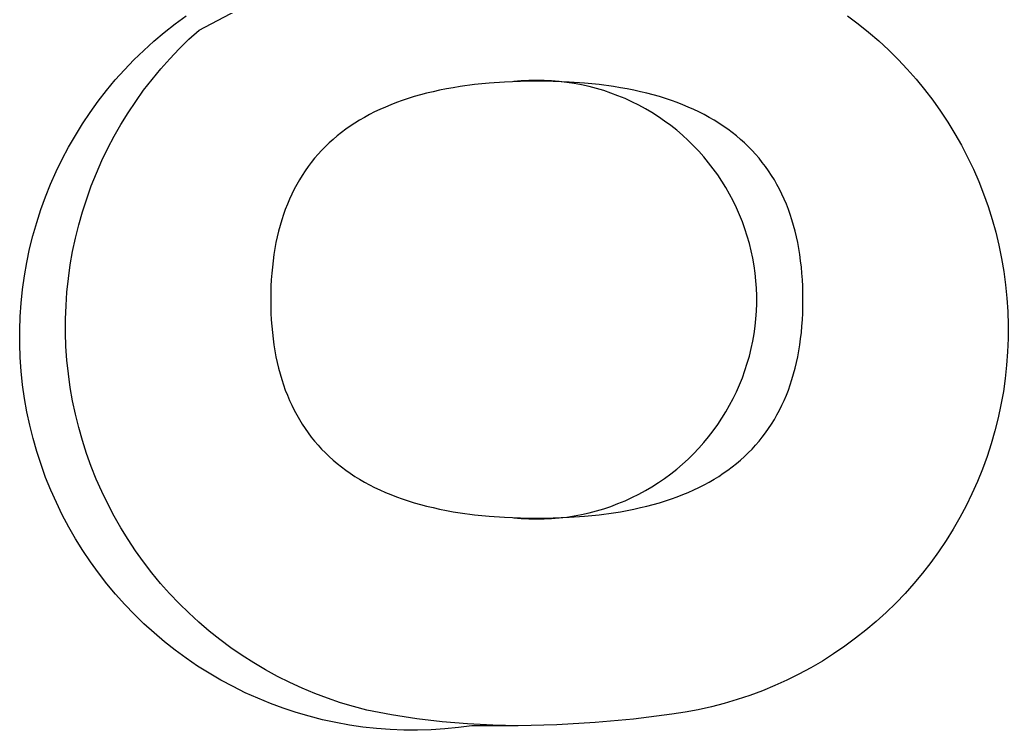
# Model space of a CAD drawing. Header units: millimetres. Extents: x -1893 to 2799, y -925 to 2353.
# Drawn here: x 1281.919 to 1283.204, y 1917.054 to 1917.978 of the extents above; entities that cross this region are included whole.
import ezdxf

# ---------------------------------------------------------------- set-up
doc = ezdxf.new("R2010")
doc.units = ezdxf.units.MM
doc.header["$MEASUREMENT"] = 0
doc.layers.add('Utwórz2D linie widoczne', color=7, linetype='Continuous', true_color=0x000000)

msp = doc.modelspace()

# ---------------------------------------------------------------- linework, layer by layer
at = {"layer": 'Utwórz2D linie widoczne'}
for p, q in [((1282.1524, 1917.9643), (1282.2722, 1918.0275)), ((1282.1212, 1917.9723), (1282.1355, 1917.9828)), ((1282.9949, 1917.9829), (1283.0089, 1917.9725)), ((1282.0936, 1917.9498), (1282.1072, 1917.9613)), ((1282.1072, 1917.9613), (1282.1212, 1917.9723)), ((1282.1393, 1917.9523), (1282.1524, 1917.9643)), ((1283.0089, 1917.9725), (1283.0224, 1917.9616)), ((1283.0224, 1917.9616), (1283.0356, 1917.9503)), ((1282.0805, 1917.9379), (1282.0936, 1917.9498)), ((1282.1266, 1917.9399), (1282.1393, 1917.9523)), ((1283.0356, 1917.9503), (1283.0484, 1917.9384)), ((1282.0678, 1917.9255), (1282.0805, 1917.9379)), ((1282.1144, 1917.927), (1282.1266, 1917.9399)), ((1283.0484, 1917.9384), (1283.0608, 1917.9262)), ((1282.0555, 1917.9126), (1282.0678, 1917.9255)), ((1282.1026, 1917.9137), (1282.1144, 1917.927)), ((1283.0608, 1917.9262), (1283.0727, 1917.9135)), ((1282.0436, 1917.8994), (1282.0555, 1917.9126)), ((1282.0913, 1917.9001), (1282.1026, 1917.9137)), ((1283.0727, 1917.9135), (1283.0842, 1917.9005)), ((1282.0322, 1917.8857), (1282.0436, 1917.8994)), ((1282.0804, 1917.886), (1282.0913, 1917.9001)), ((1282.57, 1917.8974), (1282.5494, 1917.8966)), ((1282.5711, 1917.8981), (1282.5613, 1917.8972)), ((1282.5913, 1917.8977), (1282.57, 1917.8974)), ((1282.5809, 1917.8986), (1282.5711, 1917.8981)), ((1282.5908, 1917.8988), (1282.5809, 1917.8986)), ((1282.6007, 1917.8987), (1282.5908, 1917.8988)), ((1282.6126, 1917.8974), (1282.5913, 1917.8977)), ((1282.6105, 1917.8982), (1282.6007, 1917.8987)), ((1282.6204, 1917.8974), (1282.6105, 1917.8982)), ((1282.6332, 1917.8966), (1282.6126, 1917.8974)), ((1282.6302, 1917.8963), (1282.6204, 1917.8974)), ((1283.0842, 1917.9005), (1283.0952, 1917.887)), ((1282.0213, 1917.8717), (1282.0322, 1917.8857)), ((1282.0701, 1917.8716), (1282.0804, 1917.886)), ((1282.4566, 1917.8841), (1282.4482, 1917.8821)), ((1282.4651, 1917.886), (1282.4566, 1917.8841)), ((1282.4738, 1917.8877), (1282.4651, 1917.886)), ((1282.4827, 1917.8893), (1282.4738, 1917.8877)), ((1282.4917, 1917.8908), (1282.4827, 1917.8893)), ((1282.5103, 1917.8933), (1282.4917, 1917.8908)), ((1282.5295, 1917.8952), (1282.5103, 1917.8933)), ((1282.5494, 1917.8966), (1282.5295, 1917.8952)), ((1282.6399, 1917.8948), (1282.6302, 1917.8963)), ((1282.6531, 1917.8952), (1282.6332, 1917.8966)), ((1282.6496, 1917.893), (1282.6399, 1917.8948)), ((1282.6592, 1917.8908), (1282.6496, 1917.893)), ((1282.6724, 1917.8933), (1282.6531, 1917.8952)), ((1282.6688, 1917.8883), (1282.6592, 1917.8908)), ((1282.6783, 1917.8855), (1282.6688, 1917.8883)), ((1282.6909, 1917.8908), (1282.6724, 1917.8933)), ((1282.6876, 1917.8823), (1282.6783, 1917.8855)), ((1282.7, 1917.8893), (1282.6909, 1917.8908)), ((1282.7088, 1917.8877), (1282.7, 1917.8893)), ((1282.7175, 1917.886), (1282.7088, 1917.8877)), ((1282.7261, 1917.8841), (1282.7175, 1917.886)), ((1282.7344, 1917.8821), (1282.7261, 1917.8841)), ((1283.0952, 1917.887), (1283.1058, 1917.8732)), ((1282.0109, 1917.8573), (1282.0213, 1917.8717)), ((1282.0602, 1917.8568), (1282.0701, 1917.8716)), ((1282.4165, 1917.8727), (1282.409, 1917.87)), ((1282.4242, 1917.8752), (1282.4165, 1917.8727)), ((1282.432, 1917.8777), (1282.4242, 1917.8752)), ((1282.44, 1917.88), (1282.432, 1917.8777)), ((1282.4482, 1917.8821), (1282.44, 1917.88)), ((1282.6968, 1917.8789), (1282.6876, 1917.8823)), ((1282.706, 1917.8751), (1282.6968, 1917.8789)), ((1282.7149, 1917.871), (1282.706, 1917.8751)), ((1282.7426, 1917.88), (1282.7344, 1917.8821)), ((1282.7506, 1917.8777), (1282.7426, 1917.88)), ((1282.7585, 1917.8752), (1282.7506, 1917.8777)), ((1282.7662, 1917.8727), (1282.7585, 1917.8752)), ((1282.7737, 1917.87), (1282.7662, 1917.8727)), ((1283.1058, 1917.8732), (1283.1159, 1917.859)), ((1282.3875, 1917.861), (1282.3806, 1917.8578)), ((1282.3945, 1917.8641), (1282.3875, 1917.861)), ((1282.4016, 1917.8671), (1282.3945, 1917.8641)), ((1282.409, 1917.87), (1282.4016, 1917.8671)), ((1282.7238, 1917.8666), (1282.7149, 1917.871)), ((1282.7324, 1917.8619), (1282.7238, 1917.8666)), ((1282.7409, 1917.8569), (1282.7324, 1917.8619)), ((1282.781, 1917.8671), (1282.7737, 1917.87)), ((1282.7882, 1917.8641), (1282.781, 1917.8671)), ((1282.7952, 1917.861), (1282.7882, 1917.8641)), ((1282.8021, 1917.8578), (1282.7952, 1917.861)), ((1283.1159, 1917.859), (1283.1255, 1917.8445)), ((1282.0011, 1917.8425), (1282.0109, 1917.8573)), ((1282.0509, 1917.8417), (1282.0602, 1917.8568)), ((1282.3611, 1917.8472), (1282.355, 1917.8433)), ((1282.3675, 1917.8508), (1282.3611, 1917.8472)), ((1282.374, 1917.8544), (1282.3675, 1917.8508)), ((1282.3806, 1917.8578), (1282.374, 1917.8544)), ((1282.7493, 1917.8516), (1282.7409, 1917.8569)), ((1282.7574, 1917.846), (1282.7493, 1917.8516)), ((1282.7653, 1917.8401), (1282.7574, 1917.846)), ((1282.8087, 1917.8544), (1282.8021, 1917.8578)), ((1282.8153, 1917.8508), (1282.8087, 1917.8544)), ((1282.8216, 1917.8472), (1282.8153, 1917.8508)), ((1282.8278, 1917.8433), (1282.8216, 1917.8472)), ((1281.9917, 1917.8274), (1282.0011, 1917.8425)), ((1282.0421, 1917.8263), (1282.0509, 1917.8417)), ((1282.3431, 1917.8353), (1282.3375, 1917.8311)), ((1282.349, 1917.8394), (1282.3431, 1917.8353)), ((1282.355, 1917.8433), (1282.349, 1917.8394)), ((1282.7731, 1917.834), (1282.7653, 1917.8401)), ((1282.7806, 1917.8276), (1282.7731, 1917.834)), ((1282.8337, 1917.8394), (1282.8278, 1917.8433)), ((1282.8396, 1917.8353), (1282.8337, 1917.8394)), ((1282.8452, 1917.8311), (1282.8396, 1917.8353)), ((1283.1255, 1917.8445), (1283.1345, 1917.8296)), ((1281.9828, 1917.812), (1281.9917, 1917.8274)), ((1282.0338, 1917.8106), (1282.0421, 1917.8263)), ((1282.3267, 1917.8222), (1282.3215, 1917.8175)), ((1282.332, 1917.8267), (1282.3267, 1917.8222)), ((1282.3375, 1917.8311), (1282.332, 1917.8267)), ((1282.7879, 1917.8209), (1282.7806, 1917.8276)), ((1282.7949, 1917.814), (1282.7879, 1917.8209)), ((1282.8507, 1917.8267), (1282.8452, 1917.8311)), ((1282.856, 1917.8222), (1282.8507, 1917.8267)), ((1282.8612, 1917.8175), (1282.856, 1917.8222)), ((1283.1345, 1917.8296), (1283.1431, 1917.8145)), ((1281.9745, 1917.7963), (1281.9828, 1917.812)), ((1282.0261, 1917.7946), (1282.0338, 1917.8106)), ((1282.3117, 1917.8078), (1282.3071, 1917.8028)), ((1282.3166, 1917.8128), (1282.3117, 1917.8078)), ((1282.3215, 1917.8175), (1282.3166, 1917.8128)), ((1282.8017, 1917.8069), (1282.7949, 1917.814)), ((1282.8083, 1917.7995), (1282.8017, 1917.8069)), ((1282.8662, 1917.8128), (1282.8612, 1917.8175)), ((1282.871, 1917.8078), (1282.8662, 1917.8128)), ((1282.8756, 1917.8028), (1282.871, 1917.8078)), ((1283.1431, 1917.8145), (1283.1511, 1917.799)), ((1281.9668, 1917.7803), (1281.9745, 1917.7963)), ((1282.019, 1917.7783), (1282.0261, 1917.7946)), ((1282.3026, 1917.7976), (1282.2983, 1917.7922)), ((1282.3071, 1917.8028), (1282.3026, 1917.7976)), ((1282.8146, 1917.7919), (1282.8083, 1917.7995)), ((1282.8801, 1917.7976), (1282.8756, 1917.8028)), ((1282.8844, 1917.7922), (1282.8801, 1917.7976)), ((1283.1511, 1917.799), (1283.1586, 1917.7833)), ((1282.2942, 1917.7868), (1282.2902, 1917.7811)), ((1282.2983, 1917.7922), (1282.2942, 1917.7868)), ((1282.8206, 1917.7841), (1282.8146, 1917.7919)), ((1282.8264, 1917.7761), (1282.8206, 1917.7841)), ((1282.8886, 1917.7868), (1282.8844, 1917.7922)), ((1282.8925, 1917.7811), (1282.8886, 1917.7868)), ((1283.1586, 1917.7833), (1283.1656, 1917.7673)), ((1281.9596, 1917.7641), (1281.9668, 1917.7803)), ((1282.0124, 1917.7618), (1282.019, 1917.7783)), ((1282.2828, 1917.7695), (1282.2793, 1917.7635)), ((1282.2864, 1917.7754), (1282.2828, 1917.7695)), ((1282.2902, 1917.7811), (1282.2864, 1917.7754)), ((1282.8319, 1917.7679), (1282.8264, 1917.7761)), ((1282.8963, 1917.7754), (1282.8925, 1917.7811)), ((1282.9, 1917.7695), (1282.8963, 1917.7754)), ((1282.9034, 1917.7635), (1282.9, 1917.7695)), ((1281.953, 1917.7476), (1281.9596, 1917.7641)), ((1282.0064, 1917.7451), (1282.0124, 1917.7618)), ((1282.276, 1917.7573), (1282.2729, 1917.751)), ((1282.2793, 1917.7635), (1282.276, 1917.7573)), ((1282.8371, 1917.7595), (1282.8319, 1917.7679)), ((1282.8419, 1917.7509), (1282.8371, 1917.7595)), ((1282.9067, 1917.7573), (1282.9034, 1917.7635)), ((1282.9099, 1917.751), (1282.9067, 1917.7573)), ((1283.1656, 1917.7673), (1283.172, 1917.7512)), ((1281.9469, 1917.7309), (1281.953, 1917.7476)), ((1282.0009, 1917.7282), (1282.0064, 1917.7451)), ((1282.2699, 1917.7445), (1282.2672, 1917.7379)), ((1282.2729, 1917.751), (1282.2699, 1917.7445)), ((1282.8465, 1917.7422), (1282.8419, 1917.7509)), ((1282.9128, 1917.7445), (1282.9099, 1917.751)), ((1282.9156, 1917.7379), (1282.9128, 1917.7445)), ((1283.172, 1917.7512), (1283.1778, 1917.7348)), ((1281.9415, 1917.714), (1281.9469, 1917.7309)), ((1282.2645, 1917.7312), (1282.2621, 1917.7244)), ((1282.2672, 1917.7379), (1282.2645, 1917.7312)), ((1282.8508, 1917.7333), (1282.8465, 1917.7422)), ((1282.8548, 1917.7243), (1282.8508, 1917.7333)), ((1282.9182, 1917.7312), (1282.9156, 1917.7379)), ((1282.9207, 1917.7244), (1282.9182, 1917.7312)), ((1283.1778, 1917.7348), (1283.183, 1917.7182)), ((1281.9961, 1917.7112), (1282.0009, 1917.7282)), ((1282.2598, 1917.7174), (1282.2577, 1917.7102)), ((1282.2621, 1917.7244), (1282.2598, 1917.7174)), ((1282.8585, 1917.7151), (1282.8548, 1917.7243)), ((1282.9229, 1917.7174), (1282.9207, 1917.7244)), ((1282.9251, 1917.7102), (1282.9229, 1917.7174)), ((1283.183, 1917.7182), (1283.1877, 1917.7014)), ((1281.9366, 1917.6969), (1281.9415, 1917.714)), ((1281.9918, 1917.6939), (1281.9961, 1917.7112)), ((1282.2577, 1917.7102), (1282.2558, 1917.7029)), ((1282.8618, 1917.7059), (1282.8585, 1917.7151)), ((1282.8649, 1917.6965), (1282.8618, 1917.7059)), ((1282.927, 1917.7029), (1282.9251, 1917.7102)), ((1281.9323, 1917.6797), (1281.9366, 1917.6969)), ((1281.9881, 1917.6766), (1281.9918, 1917.6939)), ((1282.254, 1917.6955), (1282.2524, 1917.688)), ((1282.2558, 1917.7029), (1282.254, 1917.6955)), ((1282.8676, 1917.687), (1282.8649, 1917.6965)), ((1282.9288, 1917.6955), (1282.927, 1917.7029)), ((1282.9304, 1917.688), (1282.9288, 1917.6955)), ((1283.1877, 1917.7014), (1283.1918, 1917.6845)), ((1281.9286, 1917.6623), (1281.9323, 1917.6797)), ((1282.251, 1917.6803), (1282.2497, 1917.6724)), ((1282.2524, 1917.688), (1282.251, 1917.6803)), ((1282.8699, 1917.6774), (1282.8676, 1917.687)), ((1282.9318, 1917.6803), (1282.9304, 1917.688)), ((1282.9331, 1917.6724), (1282.9318, 1917.6803)), ((1283.1918, 1917.6845), (1283.1953, 1917.6674)), ((1281.9851, 1917.6591), (1281.9881, 1917.6766)), ((1282.2497, 1917.6724), (1282.2486, 1917.6645)), ((1282.872, 1917.6677), (1282.8699, 1917.6774)), ((1282.8737, 1917.658), (1282.872, 1917.6677)), ((1282.9342, 1917.6645), (1282.9331, 1917.6724)), ((1283.1953, 1917.6674), (1283.1982, 1917.6503)), ((1281.9256, 1917.6448), (1281.9286, 1917.6623)), ((1281.9826, 1917.6415), (1281.9851, 1917.6591)), ((1282.2477, 1917.6563), (1282.2469, 1917.6481)), ((1282.2486, 1917.6645), (1282.2477, 1917.6563)), ((1282.875, 1917.6482), (1282.8737, 1917.658)), ((1282.9351, 1917.6563), (1282.9342, 1917.6645)), ((1282.9359, 1917.6481), (1282.9351, 1917.6563)), ((1281.9231, 1917.6272), (1281.9256, 1917.6448)), ((1281.9808, 1917.6238), (1281.9826, 1917.6415)), ((1282.2469, 1917.6481), (1282.2463, 1917.6397)), ((1282.8761, 1917.6384), (1282.875, 1917.6482)), ((1282.9365, 1917.6397), (1282.9359, 1917.6481)), ((1283.1982, 1917.6503), (1283.2006, 1917.633)), ((1281.9213, 1917.6095), (1281.9231, 1917.6272)), ((1282.2459, 1917.6312), (1282.2456, 1917.6225)), ((1282.2463, 1917.6397), (1282.2459, 1917.6312)), ((1282.8767, 1917.6286), (1282.8761, 1917.6384)), ((1282.8771, 1917.6187), (1282.8767, 1917.6286)), ((1282.9369, 1917.6312), (1282.9365, 1917.6397)), ((1282.9371, 1917.6225), (1282.9369, 1917.6312)), ((1283.2006, 1917.633), (1283.2023, 1917.6157)), ((1281.9796, 1917.6061), (1281.9808, 1917.6238)), ((1282.2456, 1917.6225), (1282.2456, 1917.6137)), ((1282.8771, 1917.6089), (1282.8771, 1917.6187)), ((1282.9372, 1917.6137), (1282.9371, 1917.6225)), ((1283.2023, 1917.6157), (1283.2034, 1917.5983)), ((1281.9201, 1917.5918), (1281.9213, 1917.6095)), ((1281.9789, 1917.5884), (1281.9796, 1917.6061)), ((1282.2456, 1917.6137), (1282.2456, 1917.6049)), ((1282.2456, 1917.6049), (1282.2459, 1917.5963)), ((1282.8767, 1917.599), (1282.8771, 1917.6089)), ((1282.9369, 1917.5963), (1282.9371, 1917.6049)), ((1282.9371, 1917.6049), (1282.9372, 1917.6137)), ((1281.9194, 1917.574), (1281.9201, 1917.5918)), ((1282.2459, 1917.5963), (1282.2463, 1917.5877)), ((1282.875, 1917.5793), (1282.8761, 1917.5891)), ((1282.8761, 1917.5891), (1282.8767, 1917.599)), ((1282.9365, 1917.5877), (1282.9369, 1917.5963)), ((1283.2034, 1917.5983), (1283.2039, 1917.5809)), ((1281.9789, 1917.5706), (1281.9789, 1917.5884)), ((1282.2463, 1917.5877), (1282.2469, 1917.5794)), ((1282.2469, 1917.5794), (1282.2477, 1917.5711)), ((1282.8737, 1917.5696), (1282.875, 1917.5793)), ((1282.9351, 1917.5711), (1282.9359, 1917.5794)), ((1282.9359, 1917.5794), (1282.9365, 1917.5877)), ((1283.2039, 1917.5809), (1283.2039, 1917.5635)), ((1281.9195, 1917.5563), (1281.9194, 1917.574)), ((1281.9795, 1917.5529), (1281.9789, 1917.5706)), ((1282.2477, 1917.5711), (1282.2486, 1917.563)), ((1282.2486, 1917.563), (1282.2497, 1917.555)), ((1282.872, 1917.5598), (1282.8737, 1917.5696)), ((1282.9331, 1917.555), (1282.9342, 1917.563)), ((1282.9342, 1917.563), (1282.9351, 1917.5711)), ((1283.2039, 1917.5635), (1283.2032, 1917.5462)), ((1281.9201, 1917.5385), (1281.9195, 1917.5563)), ((1281.9808, 1917.5351), (1281.9795, 1917.5529)), ((1282.2497, 1917.555), (1282.251, 1917.5472)), ((1282.8676, 1917.5406), (1282.8699, 1917.5502)), ((1282.8699, 1917.5502), (1282.872, 1917.5598)), ((1282.9318, 1917.5472), (1282.9331, 1917.555)), ((1281.9213, 1917.5208), (1281.9201, 1917.5385)), ((1282.251, 1917.5472), (1282.2524, 1917.5395)), ((1282.2524, 1917.5395), (1282.254, 1917.532)), ((1282.8649, 1917.5311), (1282.8676, 1917.5406)), ((1282.9288, 1917.532), (1282.9304, 1917.5395)), ((1282.9304, 1917.5395), (1282.9318, 1917.5472)), ((1283.2032, 1917.5462), (1283.2019, 1917.5288)), ((1281.9826, 1917.5175), (1281.9808, 1917.5351)), ((1282.254, 1917.532), (1282.2558, 1917.5246)), ((1282.2558, 1917.5246), (1282.2577, 1917.5173)), ((1282.8618, 1917.5217), (1282.8649, 1917.5311)), ((1282.9251, 1917.5173), (1282.927, 1917.5246)), ((1282.927, 1917.5246), (1282.9288, 1917.532)), ((1283.2019, 1917.5288), (1283.2, 1917.5115)), ((1281.9232, 1917.5031), (1281.9213, 1917.5208)), ((1281.985, 1917.4999), (1281.9826, 1917.5175)), ((1282.2577, 1917.5173), (1282.2598, 1917.5102)), ((1282.8548, 1917.5033), (1282.8585, 1917.5124)), ((1282.8585, 1917.5124), (1282.8618, 1917.5217)), ((1282.9229, 1917.5102), (1282.9251, 1917.5173)), ((1283.2, 1917.5115), (1283.1976, 1917.4943)), ((1281.9257, 1917.4855), (1281.9232, 1917.5031)), ((1281.9881, 1917.4824), (1281.985, 1917.4999)), ((1282.2598, 1917.5102), (1282.2621, 1917.5032)), ((1282.2621, 1917.5032), (1282.2645, 1917.4963)), ((1282.8508, 1917.4942), (1282.8548, 1917.5033)), ((1282.9182, 1917.4963), (1282.9207, 1917.5032)), ((1282.9207, 1917.5032), (1282.9229, 1917.5102)), ((1282.2645, 1917.4963), (1282.2672, 1917.4896)), ((1282.2672, 1917.4896), (1282.2699, 1917.483)), ((1282.8465, 1917.4854), (1282.8508, 1917.4942)), ((1282.9128, 1917.483), (1282.9156, 1917.4896)), ((1282.9156, 1917.4896), (1282.9182, 1917.4963)), ((1283.1976, 1917.4943), (1283.1945, 1917.4771)), ((1281.9287, 1917.468), (1281.9257, 1917.4855)), ((1281.9917, 1917.465), (1281.9881, 1917.4824)), ((1282.2699, 1917.483), (1282.2729, 1917.4766)), ((1282.2729, 1917.4766), (1282.276, 1917.4703)), ((1282.8371, 1917.4681), (1282.8419, 1917.4766)), ((1282.8419, 1917.4766), (1282.8465, 1917.4854)), ((1282.9067, 1917.4703), (1282.9099, 1917.4766)), ((1282.9099, 1917.4766), (1282.9128, 1917.483)), ((1283.1945, 1917.4771), (1283.1909, 1917.4601)), ((1281.9324, 1917.4506), (1281.9287, 1917.468)), ((1281.996, 1917.4478), (1281.9917, 1917.465)), ((1282.276, 1917.4703), (1282.2793, 1917.4641)), ((1282.2793, 1917.4641), (1282.2828, 1917.4581)), ((1282.8319, 1917.4597), (1282.8371, 1917.4681)), ((1282.9, 1917.4581), (1282.9034, 1917.4641)), ((1282.9034, 1917.4641), (1282.9067, 1917.4703)), ((1283.1909, 1917.4601), (1283.1866, 1917.4432)), ((1281.9367, 1917.4334), (1281.9324, 1917.4506)), ((1282.0008, 1917.4307), (1281.996, 1917.4478)), ((1282.2828, 1917.4581), (1282.2864, 1917.4522)), ((1282.2864, 1917.4522), (1282.2902, 1917.4464)), ((1282.8206, 1917.4435), (1282.8264, 1917.4515)), ((1282.8264, 1917.4515), (1282.8319, 1917.4597)), ((1282.8925, 1917.4464), (1282.8963, 1917.4522)), ((1282.8963, 1917.4522), (1282.9, 1917.4581)), ((1282.2902, 1917.4464), (1282.2942, 1917.4408)), ((1282.2942, 1917.4408), (1282.2983, 1917.4353)), ((1282.2983, 1917.4353), (1282.3026, 1917.43)), ((1282.8083, 1917.4281), (1282.8146, 1917.4356)), ((1282.8146, 1917.4356), (1282.8206, 1917.4435)), ((1282.8801, 1917.43), (1282.8844, 1917.4353)), ((1282.8844, 1917.4353), (1282.8886, 1917.4408)), ((1282.8886, 1917.4408), (1282.8925, 1917.4464)), ((1283.1866, 1917.4432), (1283.1818, 1917.4265)), ((1281.9416, 1917.4163), (1281.9367, 1917.4334)), ((1282.0063, 1917.4138), (1282.0008, 1917.4307)), ((1282.3026, 1917.43), (1282.3071, 1917.4248)), ((1282.3071, 1917.4248), (1282.3117, 1917.4197)), ((1282.8017, 1917.4207), (1282.8083, 1917.4281)), ((1282.871, 1917.4197), (1282.8756, 1917.4248)), ((1282.8756, 1917.4248), (1282.8801, 1917.43)), ((1283.1818, 1917.4265), (1283.1764, 1917.41)), ((1281.9471, 1917.3994), (1281.9416, 1917.4163)), ((1282.0123, 1917.3971), (1282.0063, 1917.4138)), ((1282.3117, 1917.4197), (1282.3166, 1917.4148)), ((1282.3166, 1917.4148), (1282.3215, 1917.41)), ((1282.3215, 1917.41), (1282.3267, 1917.4054)), ((1282.7879, 1917.4066), (1282.7949, 1917.4135)), ((1282.7949, 1917.4135), (1282.8017, 1917.4207)), ((1282.856, 1917.4054), (1282.8612, 1917.41)), ((1282.8612, 1917.41), (1282.8662, 1917.4148)), ((1282.8662, 1917.4148), (1282.871, 1917.4197)), ((1283.1764, 1917.41), (1283.1704, 1917.3936)), ((1281.9531, 1917.3827), (1281.9471, 1917.3994)), ((1282.0188, 1917.3806), (1282.0123, 1917.3971)), ((1282.3267, 1917.4054), (1282.332, 1917.4009)), ((1282.332, 1917.4009), (1282.3375, 1917.3965)), ((1282.3375, 1917.3965), (1282.3431, 1917.3923)), ((1282.7731, 1917.3936), (1282.7806, 1917.4)), ((1282.7806, 1917.4), (1282.7879, 1917.4066)), ((1282.8396, 1917.3923), (1282.8452, 1917.3965)), ((1282.8452, 1917.3965), (1282.8507, 1917.4009)), ((1282.8507, 1917.4009), (1282.856, 1917.4054)), ((1282.3431, 1917.3923), (1282.349, 1917.3882)), ((1282.349, 1917.3882), (1282.355, 1917.3842)), ((1282.355, 1917.3842), (1282.3611, 1917.3804)), ((1282.7574, 1917.3816), (1282.7653, 1917.3875)), ((1282.7653, 1917.3875), (1282.7731, 1917.3936)), ((1282.8216, 1917.3804), (1282.8278, 1917.3842)), ((1282.8278, 1917.3842), (1282.8337, 1917.3882)), ((1282.8337, 1917.3882), (1282.8396, 1917.3923)), ((1283.1704, 1917.3936), (1283.1639, 1917.3775)), ((1281.9598, 1917.3662), (1281.9531, 1917.3827)), ((1282.026, 1917.3644), (1282.0188, 1917.3806)), ((1282.3611, 1917.3804), (1282.3675, 1917.3768)), ((1282.3675, 1917.3768), (1282.374, 1917.3732)), ((1282.374, 1917.3732), (1282.3806, 1917.3698)), ((1282.7324, 1917.3657), (1282.7409, 1917.3707)), ((1282.7409, 1917.3707), (1282.7493, 1917.376)), ((1282.7493, 1917.376), (1282.7574, 1917.3816)), ((1282.8021, 1917.3698), (1282.8087, 1917.3732)), ((1282.8087, 1917.3732), (1282.8153, 1917.3768)), ((1282.8153, 1917.3768), (1282.8216, 1917.3804)), ((1283.1639, 1917.3775), (1283.1568, 1917.3616)), ((1281.967, 1917.35), (1281.9598, 1917.3662)), ((1282.0337, 1917.3484), (1282.026, 1917.3644)), ((1282.3806, 1917.3698), (1282.3875, 1917.3666)), ((1282.3875, 1917.3666), (1282.3945, 1917.3634)), ((1282.3945, 1917.3634), (1282.4016, 1917.3605)), ((1282.4016, 1917.3605), (1282.409, 1917.3576)), ((1282.409, 1917.3576), (1282.4165, 1917.3549)), ((1282.7149, 1917.3566), (1282.7238, 1917.361)), ((1282.7238, 1917.361), (1282.7324, 1917.3657)), ((1282.7662, 1917.3549), (1282.7737, 1917.3576)), ((1282.7737, 1917.3576), (1282.781, 1917.3605)), ((1282.781, 1917.3605), (1282.7882, 1917.3634)), ((1282.7882, 1917.3634), (1282.7952, 1917.3666)), ((1282.7952, 1917.3666), (1282.8021, 1917.3698)), ((1283.1568, 1917.3616), (1283.1492, 1917.3459)), ((1281.9747, 1917.334), (1281.967, 1917.35)), ((1282.042, 1917.3326), (1282.0337, 1917.3484)), ((1282.4165, 1917.3549), (1282.4242, 1917.3523)), ((1282.4242, 1917.3523), (1282.432, 1917.3499)), ((1282.432, 1917.3499), (1282.44, 1917.3476)), ((1282.44, 1917.3476), (1282.4482, 1917.3455)), ((1282.4482, 1917.3455), (1282.4566, 1917.3435)), ((1282.6783, 1917.3421), (1282.6876, 1917.3452)), ((1282.6876, 1917.3452), (1282.6968, 1917.3487)), ((1282.6968, 1917.3487), (1282.706, 1917.3525)), ((1282.706, 1917.3525), (1282.7149, 1917.3566)), ((1282.7261, 1917.3435), (1282.7344, 1917.3455)), ((1282.7344, 1917.3455), (1282.7426, 1917.3476)), ((1282.7426, 1917.3476), (1282.7506, 1917.3499)), ((1282.7506, 1917.3499), (1282.7585, 1917.3523)), ((1282.7585, 1917.3523), (1282.7662, 1917.3549)), ((1283.1492, 1917.3459), (1283.141, 1917.3306)), ((1281.983, 1917.3183), (1281.9747, 1917.334)), ((1282.0508, 1917.3172), (1282.042, 1917.3326)), ((1282.4566, 1917.3435), (1282.4651, 1917.3416)), ((1282.4651, 1917.3416), (1282.4738, 1917.3399)), ((1282.4738, 1917.3399), (1282.4827, 1917.3383)), ((1282.4827, 1917.3383), (1282.4917, 1917.3368)), ((1282.4917, 1917.3368), (1282.5103, 1917.3343)), ((1282.5103, 1917.3343), (1282.5295, 1917.3324)), ((1282.5295, 1917.3324), (1282.5494, 1917.331)), ((1282.6302, 1917.3313), (1282.6399, 1917.3328)), ((1282.6332, 1917.331), (1282.6531, 1917.3324)), ((1282.6399, 1917.3328), (1282.6496, 1917.3346)), ((1282.6496, 1917.3346), (1282.6592, 1917.3368)), ((1282.6531, 1917.3324), (1282.6724, 1917.3343)), ((1282.6592, 1917.3368), (1282.6688, 1917.3393)), ((1282.6688, 1917.3393), (1282.6783, 1917.3421)), ((1282.6724, 1917.3343), (1282.6909, 1917.3368)), ((1282.6909, 1917.3368), (1282.7, 1917.3383)), ((1282.7, 1917.3383), (1282.7088, 1917.3399)), ((1282.7088, 1917.3399), (1282.7175, 1917.3416)), ((1282.7175, 1917.3416), (1282.7261, 1917.3435)), ((1282.5494, 1917.331), (1282.57, 1917.3301)), ((1282.5613, 1917.3304), (1282.5711, 1917.3295)), ((1282.57, 1917.3301), (1282.5913, 1917.3299)), ((1282.5711, 1917.3295), (1282.5809, 1917.329)), ((1282.5809, 1917.329), (1282.5908, 1917.3288)), ((1282.5908, 1917.3288), (1282.6007, 1917.3289)), ((1282.5913, 1917.3299), (1282.6126, 1917.3301)), ((1282.6007, 1917.3289), (1282.6105, 1917.3294)), ((1282.6105, 1917.3294), (1282.6204, 1917.3302)), ((1282.6126, 1917.3301), (1282.6332, 1917.331)), ((1282.6204, 1917.3302), (1282.6302, 1917.3313)), ((1283.141, 1917.3306), (1283.1324, 1917.3155)), ((1281.9919, 1917.3029), (1281.983, 1917.3183)), ((1282.0601, 1917.3021), (1282.0508, 1917.3172)), ((1283.1324, 1917.3155), (1283.1232, 1917.3007)), ((1282.0013, 1917.2878), (1281.9919, 1917.3029)), ((1282.0699, 1917.2873), (1282.0601, 1917.3021)), ((1283.1232, 1917.3007), (1283.1134, 1917.2863)), ((1282.0112, 1917.2731), (1282.0013, 1917.2878)), ((1282.0803, 1917.2729), (1282.0699, 1917.2873)), ((1283.1134, 1917.2863), (1283.1032, 1917.2722)), ((1282.0216, 1917.2587), (1282.0112, 1917.2731)), ((1282.0911, 1917.2588), (1282.0803, 1917.2729)), ((1283.1032, 1917.2722), (1283.0926, 1917.2584)), ((1282.0325, 1917.2446), (1282.0216, 1917.2587)), ((1282.1024, 1917.2451), (1282.0911, 1917.2588)), ((1283.0926, 1917.2584), (1283.0814, 1917.2451)), ((1282.0439, 1917.231), (1282.0325, 1917.2446)), ((1282.1142, 1917.2319), (1282.1024, 1917.2451)), ((1283.0814, 1917.2451), (1283.0698, 1917.2321)), ((1282.0558, 1917.2178), (1282.0439, 1917.231)), ((1282.1264, 1917.219), (1282.1142, 1917.2319)), ((1283.0698, 1917.2321), (1283.0578, 1917.2195)), ((1282.0681, 1917.2049), (1282.0558, 1917.2178)), ((1282.1391, 1917.2066), (1282.1264, 1917.219)), ((1283.0578, 1917.2195), (1283.0453, 1917.2074)), ((1282.0808, 1917.1926), (1282.0681, 1917.2049)), ((1282.1522, 1917.1946), (1282.1391, 1917.2066)), ((1283.0453, 1917.2074), (1283.0324, 1917.1957)), ((1282.094, 1917.1806), (1282.0808, 1917.1926)), ((1282.1657, 1917.183), (1282.1522, 1917.1946)), ((1283.0324, 1917.1957), (1283.0191, 1917.1844)), ((1282.1075, 1917.1692), (1282.094, 1917.1806)), ((1282.1796, 1917.172), (1282.1657, 1917.183)), ((1283.0191, 1917.1844), (1283.0055, 1917.1737)), ((1282.1215, 1917.1582), (1282.1075, 1917.1692)), ((1282.1938, 1917.1614), (1282.1796, 1917.172)), ((1283.0055, 1917.1737), (1282.9914, 1917.1634)), ((1282.1358, 1917.1477), (1282.1215, 1917.1582)), ((1282.2085, 1917.1513), (1282.1938, 1917.1614)), ((1282.9771, 1917.1535), (1282.9624, 1917.1442)), ((1282.9914, 1917.1634), (1282.9771, 1917.1535)), ((1282.1505, 1917.1377), (1282.1358, 1917.1477)), ((1282.2234, 1917.1418), (1282.2085, 1917.1513)), ((1282.2387, 1917.1327), (1282.2234, 1917.1418)), ((1282.9624, 1917.1442), (1282.9473, 1917.1354)), ((1282.1656, 1917.1282), (1282.1505, 1917.1377)), ((1282.1809, 1917.1193), (1282.1656, 1917.1282)), ((1282.2543, 1917.1242), (1282.2387, 1917.1327)), ((1282.932, 1917.1272), (1282.9164, 1917.1194)), ((1282.9473, 1917.1354), (1282.932, 1917.1272)), ((1282.1966, 1917.1109), (1282.1809, 1917.1193)), ((1282.2702, 1917.1163), (1282.2543, 1917.1242)), ((1282.2863, 1917.1088), (1282.2702, 1917.1163)), ((1282.9164, 1917.1194), (1282.9006, 1917.1122)), ((1282.2125, 1917.103), (1282.1966, 1917.1109)), ((1282.2287, 1917.0957), (1282.2125, 1917.103)), ((1282.3027, 1917.102), (1282.2863, 1917.1088)), ((1282.3193, 1917.0957), (1282.3027, 1917.102)), ((1282.8845, 1917.1056), (1282.8682, 1917.0995)), ((1282.9006, 1917.1122), (1282.8845, 1917.1056)), ((1282.2452, 1917.089), (1282.2287, 1917.0957)), ((1282.2618, 1917.0828), (1282.2452, 1917.089)), ((1282.3361, 1917.09), (1282.3193, 1917.0957)), ((1282.3531, 1917.0849), (1282.3361, 1917.09)), ((1282.835, 1917.089), (1282.8182, 1917.0847)), ((1282.8517, 1917.094), (1282.835, 1917.089)), ((1282.8682, 1917.0995), (1282.8517, 1917.094)), ((1282.2787, 1917.0773), (1282.2618, 1917.0828)), ((1282.2957, 1917.0723), (1282.2787, 1917.0773)), ((1282.3703, 1917.0804), (1282.3531, 1917.0849)), ((1282.4027, 1917.0743), (1282.3703, 1917.0804)), ((1282.7668, 1917.0751), (1282.7171, 1917.0688)), ((1282.7841, 1917.0777), (1282.7668, 1917.0751)), ((1282.8012, 1917.0809), (1282.7841, 1917.0777)), ((1282.8182, 1917.0847), (1282.8012, 1917.0809)), ((1282.313, 1917.0679), (1282.2957, 1917.0723)), ((1282.3303, 1917.0641), (1282.313, 1917.0679)), ((1282.3478, 1917.0609), (1282.3303, 1917.0641)), ((1282.4354, 1917.0692), (1282.4027, 1917.0743)), ((1282.4682, 1917.0652), (1282.4354, 1917.0692)), ((1282.5011, 1917.0624), (1282.4682, 1917.0652)), ((1282.5341, 1917.0606), (1282.5011, 1917.0624)), ((1282.6673, 1917.0641), (1282.6173, 1917.0612)), ((1282.7171, 1917.0688), (1282.6673, 1917.0641)), ((1282.3654, 1917.0584), (1282.3478, 1917.0609)), ((1282.383, 1917.0564), (1282.3654, 1917.0584)), ((1282.4008, 1917.0551), (1282.383, 1917.0564)), ((1282.4185, 1917.0543), (1282.4008, 1917.0551)), ((1282.4363, 1917.0542), (1282.4185, 1917.0543)), ((1282.454, 1917.0547), (1282.4363, 1917.0542)), ((1282.4718, 1917.0559), (1282.454, 1917.0547)), ((1282.4895, 1917.0576), (1282.4718, 1917.0559)), ((1282.5071, 1917.0599), (1282.4895, 1917.0576)), ((1282.5672, 1917.0599), (1282.5071, 1917.0599)), ((1282.5672, 1917.0599), (1282.5341, 1917.0606)), ((1282.6173, 1917.0612), (1282.5672, 1917.0599))]:
    msp.add_line(p, q, dxfattribs=at)

doc.saveas('drawing.dxf')
